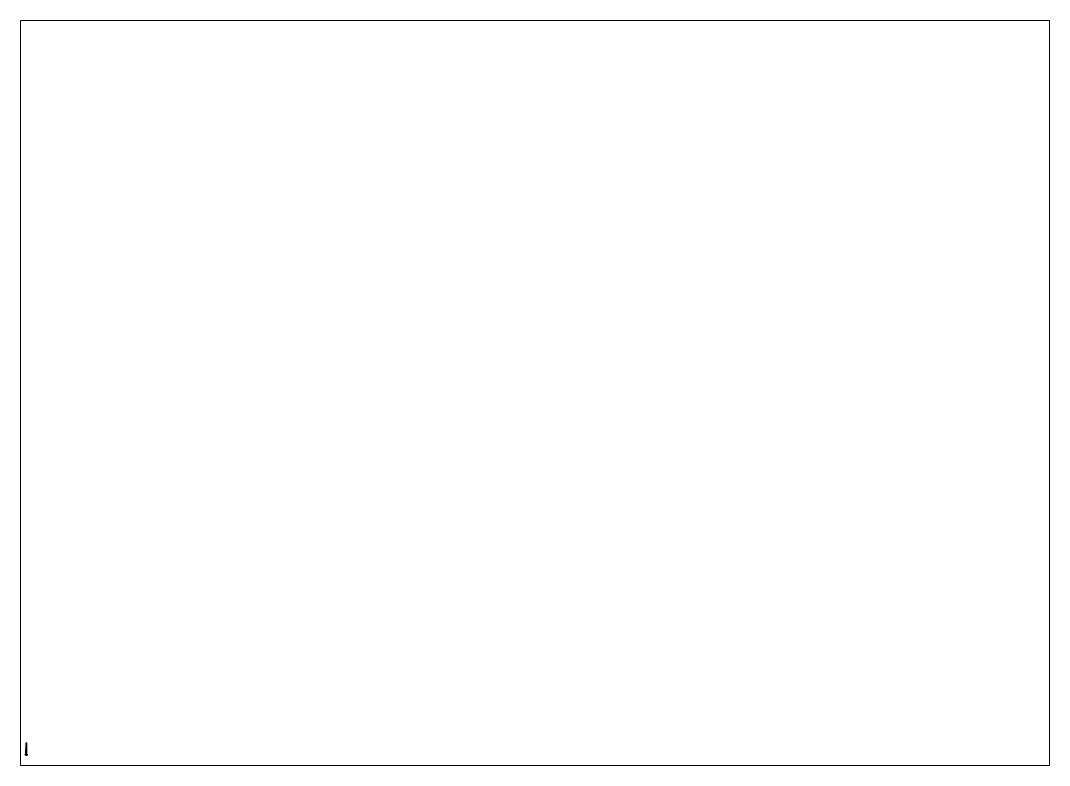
# Paper-space layout 'Layout1' of a CAD drawing. Extents: x 28 to 251, y 20 to 181.
# The model-space entities are those that its viewports show. They can reach past a viewport. Long polylines and large blocks are cut down to what shows.
import ezdxf

# ---------------------------------------------------------------- set-up
doc = ezdxf.new("R2010")
doc.units = 0
doc.layers.get('0').update_dxf_attribs({"linetype": 'CONTINUOUS'})
doc.layers.add('GUN', color=1, linetype='CONTINUOUS')

msp = doc.modelspace()

# ---------------------------------------------------------------- linework, layer by layer
at = {"layer": 'GUN'}
for points in [[(-0.14, 1.43, -0.07), (-0.1, 1.43, 0.03), (-0.06, 1.93, -0.01), (-0.08, 1.93, -0.07)], [(-0.1, 1.43, -0.17), (-0.14, 1.43, -0.07), (-0.08, 1.93, -0.07), (-0.06, 1.93, -0.13)], [(-0.14, -0.56, -0.07), (-0.1, -0.56, 0.03), (-0.1, 1.43, 0.03), (-0.14, 1.43, -0.07)], [(-0.1, -0.56, -0.17), (-0.14, -0.56, -0.07), (-0.14, 1.43, -0.07), (-0.1, 1.43, -0.17)], [(-0.1, 1.43, 0.03), (0, 1.43, 0.07), (0, 1.93, 0.01), (-0.06, 1.93, -0.01)], [(0, 1.43, -0.21), (-0.1, 1.43, -0.17), (-0.06, 1.93, -0.13), (0, 1.93, -0.15)], [(-0.1, -0.56, 0.03), (0, -0.56, 0.07), (0, 1.43, 0.07), (-0.1, 1.43, 0.03)], [(0, -0.56, -0.21), (-0.1, -0.56, -0.17), (-0.1, 1.43, -0.17), (0, 1.43, -0.21)], [(-0.08, 1.93, -0.07), (-0.06, 1.93, -0.01), (-0.05, 4.02, -0.02), (-0.07, 4.02, -0.07)], [(-0.06, 1.93, -0.13), (-0.08, 1.93, -0.07), (-0.07, 4.02, -0.07), (-0.05, 4.02, -0.12)], [(-0.05, 4.02, -0.02), (0.07, 4.02, -0.07), (0.05, 4.02, -0.12), (-0.07, 4.02, -0.07)], [(-0.07, 4.02, -0.07), (0.05, 4.02, -0.12), (0, 4.02, -0.14), (-0.05, 4.02, -0.12)], [(-0.06, 1.93, -0.01), (0, 1.93, 0.01), (0, 4.02), (-0.05, 4.02, -0.02)], [(0, 1.93, -0.15), (-0.06, 1.93, -0.13), (-0.05, 4.02, -0.12), (0, 4.02, -0.14)], [(0, 4.02), (0.05, 4.02, -0.02), (0.07, 4.02, -0.07), (-0.05, 4.02, -0.02)], [(-0.04, -0.36, -0.35), (-0.03, -0.36, -0.32), (-0.03, 0.64, -0.32), (-0.04, 0.64, -0.35)], [(-0.03, -0.36, -0.38), (-0.04, -0.36, -0.35), (-0.04, 0.64, -0.35), (-0.03, 0.64, -0.38)], [(-0.04, -0.56, 0.19), (-0.03, -0.56, 0.22), (-0.03, 0.44, 0.22), (-0.04, 0.44, 0.19)], [(-0.03, -0.56, 0.16), (-0.04, -0.56, 0.19), (-0.04, 0.44, 0.19), (-0.03, 0.44, 0.16)], [(-0.03, -0.36, -0.32), (0, -0.36, -0.31), (0, 0.64, -0.31), (-0.03, 0.64, -0.32)], [(0, -0.36, -0.39), (-0.03, -0.36, -0.38), (-0.03, 0.64, -0.38), (0, 0.64, -0.39)], [(-0.03, -0.56, 0.22), (0, -0.56, 0.23), (0, 0.44, 0.23), (-0.03, 0.44, 0.22)], [(0, -0.56, 0.15), (-0.03, -0.56, 0.16), (-0.03, 0.44, 0.16), (0, 0.44, 0.15)], [(0, 1.93, 0.01), (0.06, 1.93, -0.01), (0.05, 4.02, -0.02), (0, 4.02)], [(0.06, 1.93, -0.13), (0, 1.93, -0.15), (0, 4.02, -0.14), (0.05, 4.02, -0.12)], [(0, 1.43, 0.07), (0.1, 1.43, 0.03), (0.06, 1.93, -0.01), (0, 1.93, 0.01)], [(0.1, 1.43, -0.17), (0, 1.43, -0.21), (0, 1.93, -0.15), (0.06, 1.93, -0.13)], [(0, -0.56, 0.07), (0.1, -0.56, 0.03), (0.1, 1.43, 0.03), (0, 1.43, 0.07)], [(0.1, -0.56, -0.17), (0, -0.56, -0.21), (0, 1.43, -0.21), (0.1, 1.43, -0.17)], [(0, -0.36, -0.31), (0.03, -0.36, -0.32), (0.03, 0.64, -0.32), (0, 0.64, -0.31)], [(0.03, -0.36, -0.38), (0, -0.36, -0.39), (0, 0.64, -0.39), (0.03, 0.64, -0.38)], [(0, -0.56, 0.23), (0.03, -0.56, 0.22), (0.03, 0.44, 0.22), (0, 0.44, 0.23)], [(0.03, -0.56, 0.16), (0, -0.56, 0.15), (0, 0.44, 0.15), (0.03, 0.44, 0.16)], [(0.03, -0.36, -0.32), (0.04, -0.36, -0.35), (0.04, 0.64, -0.35), (0.03, 0.64, -0.32)], [(0.04, -0.36, -0.35), (0.03, -0.36, -0.38), (0.03, 0.64, -0.38), (0.04, 0.64, -0.35)], [(0.03, -0.56, 0.22), (0.04, -0.56, 0.19), (0.04, 0.44, 0.19), (0.03, 0.44, 0.22)], [(0.04, -0.56, 0.19), (0.03, -0.56, 0.16), (0.03, 0.44, 0.16), (0.04, 0.44, 0.19)], [(0.06, 1.93, -0.01), (0.08, 1.93, -0.07), (0.07, 4.02, -0.07), (0.05, 4.02, -0.02)], [(0.08, 1.93, -0.07), (0.06, 1.93, -0.13), (0.05, 4.02, -0.12), (0.07, 4.02, -0.07)], [(0.1, 1.43, 0.03), (0.14, 1.43, -0.07), (0.08, 1.93, -0.07), (0.06, 1.93, -0.01)], [(0.14, 1.43, -0.07), (0.1, 1.43, -0.17), (0.06, 1.93, -0.13), (0.08, 1.93, -0.07)], [(0.1, -0.56, 0.03), (0.14, -0.56, -0.07), (0.14, 1.43, -0.07), (0.1, 1.43, 0.03)], [(0.14, -0.56, -0.07), (0.1, -0.56, -0.17), (0.1, 1.43, -0.17), (0.14, 1.43, -0.07)], [(-0.33, -0.56, 0.41), (-0.33, -0.56, -0.27), (-0.33, -1.05, -0.27), (-0.33, -1.05, 0.41)], [(0.33, -0.56, 0.41), (0.33, -0.56, -0.27), (-0.33, -0.56, -0.27), (-0.33, -0.56, 0.41)], [(0.33, -1.05, 0.41), (0.33, -0.56, 0.41), (-0.33, -0.56, 0.41), (-0.33, -1.05, 0.41)], [(-0.33, -0.56, -0.27), (-0.33, -0.68, -0.45), (-0.33, -0.9, -0.45), (-0.33, -1.05, -0.27)], [(0.33, -0.56, -0.27), (0.33, -0.68, -0.45), (-0.33, -0.68, -0.45), (-0.33, -0.56, -0.27)], [(-0.33, -0.9, -0.45), (-0.33, -0.68, -0.45), (0.33, -0.68, -0.45), (0.33, -0.9, -0.45)], [(-0.33, -1.05, -0.27), (-0.33, -0.9, -0.45), (0.33, -0.9, -0.45), (0.33, -1.05, -0.27)], [(-0.33, -1.05, 0.41), (-0.33, -1.05, -0.27), (0.33, -1.05, -0.27), (0.33, -1.05, 0.41)], [(-0.18, -0.36, -0.27), (-0.18, -0.36, -0.47), (-0.18, -0.55, -0.47), (-0.18, -0.55, -0.27)], [(0.18, -0.36, -0.27), (0.18, -0.36, -0.47), (-0.18, -0.36, -0.47), (-0.18, -0.36, -0.27)], [(-0.18, -0.55, -0.47), (-0.18, -0.36, -0.47), (0.18, -0.36, -0.47), (0.18, -0.55, -0.47)], [(0.18, -0.55, -0.27), (0.18, -0.36, -0.27), (-0.18, -0.36, -0.27), (-0.18, -0.55, -0.27)], [(-0.18, -0.55, -0.27), (-0.18, -0.55, -0.47), (0.18, -0.55, -0.47), (0.18, -0.55, -0.27)], [(0.18, -0.55, -0.47), (0.18, -0.36, -0.47), (0.18, -0.36, -0.27), (0.18, -0.55, -0.27)], [(0.33, -1.05, -0.27), (0.33, -0.56, -0.27), (0.33, -0.56, 0.41), (0.33, -1.05, 0.41)], [(0.33, -0.9, -0.45), (0.33, -0.68, -0.45), (0.33, -0.56, -0.27), (0.33, -1.05, -0.27)]]:
    msp.add_3dface(points, dxfattribs=at)

psp = doc.layouts.get("Layout1")

# ---------------------------------------------------------------- viewports
at = {"layer": '0'}
psp.add_viewport(center=(139.22, 100.81), size=(222.76, 161.29), view_center_point=(210, 148.5), view_height=307.4901, dxfattribs=at)

doc.saveas('drawing.dxf')
